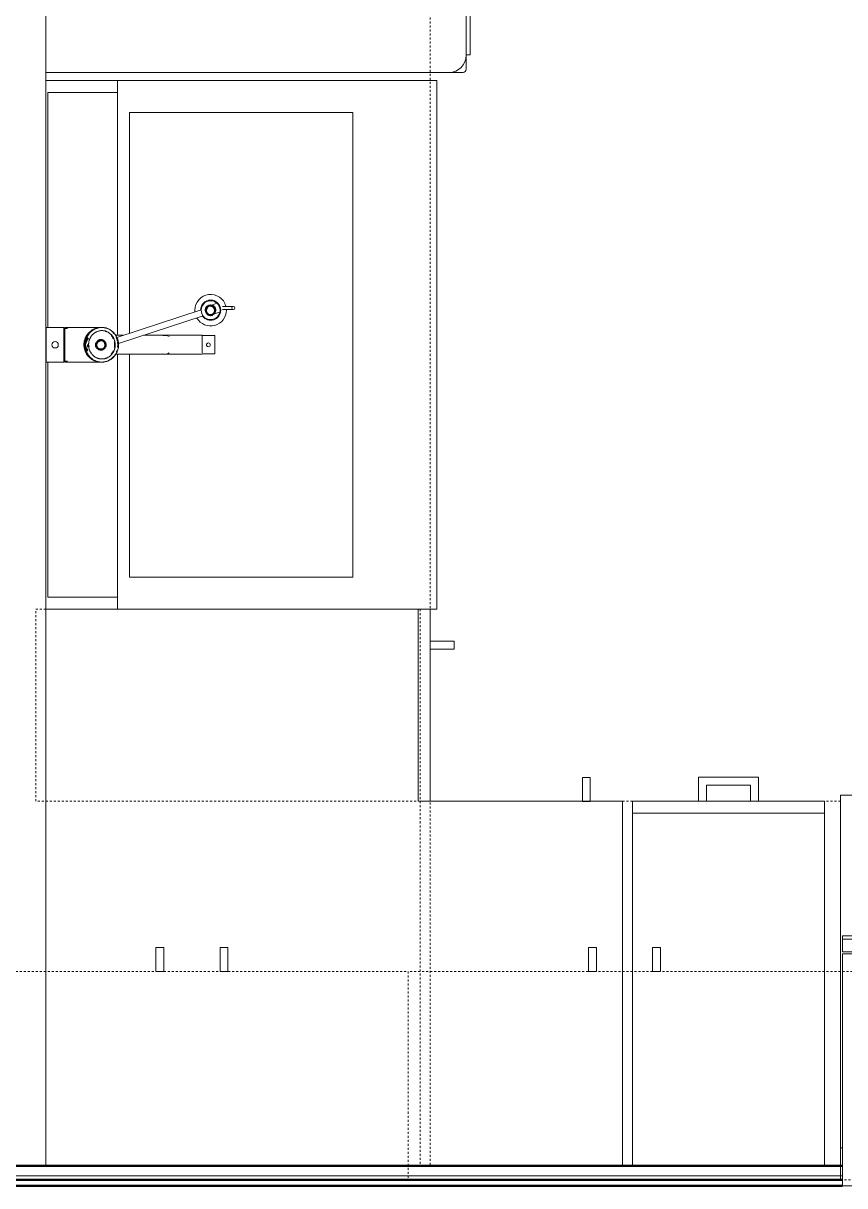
# Model space of a CAD drawing. Header units: inches. Extents: x -4217 to -1814, y 9706 to 12425.
# Drawn here: x -3606.3 to -3555, y 10553.2 to 10625.8 of the extents above; entities that cross this region are included whole.
import ezdxf

# ---------------------------------------------------------------- set-up
doc = ezdxf.new("R2010")
doc.units = ezdxf.units.IN
doc.header["$MEASUREMENT"] = 0
doc.linetypes.add('Dash', pattern=[0.25, 0.125, -0.125])
for name, color, linetype, lineweight in [('A-GENM-2', 7, 'Continuous', 9), ('A-GENM-3', 250, 'Continuous', 50), ('A-WALL', 113, 'Continuous', 13), ('A-WALL-3', 250, 'Continuous', 50), ('A-WALL-4', 10, 'Continuous', 13), ('I-WALL-3', 2, 'Continuous', 50), ('P-SANR-FIXT-2', 7, 'Continuous', 9), ('Q-CASE-3', 7, 'Continuous', 9), ('Q-CASE-4', 7, 'Dash', 9), ('Q-CASE-HDLN-1', 7, 'Dash', 9), ('Q-SPCQ-1', 7, 'Continuous', 9)]:
    doc.layers.add(name, color=color, linetype=linetype, lineweight=lineweight)

msp = doc.modelspace()

# ---------------------------------------------------------------- linework, layer by layer
at = {"layer": 'A-GENM-2'}
for p, q in [((-3594.65127, 10608.1493), (-3594.23212, 10608.28159)), ((-3594.63488, 10608.09739), (-3594.65127, 10608.1493)), ((-3593.2219, 10608.08735), (-3593.88703, 10608.08735)), ((-3595.2225, 10607.86463), (-3600.49515, 10606.15144)), ((-3600.39362, 10605.77047), (-3595.09876, 10607.49087)), ((-3594.05501, 10607.73254), (-3594.47764, 10607.59916)), ((-3593.88703, 10607.8905), (-3593.2219, 10607.8905)), ((-3603.80756, 10606.77207), (-3604.9105, 10606.77207)), ((-3604.9105, 10604.60672), (-3604.9105, 10606.77207)), ((-3603.80756, 10606.77207), (-3603.80756, 10604.60672)), ((-3603.56706, 10606.71302), (-3603.80756, 10606.71302)), ((-3601.46562, 10606.77207), (-3603.7294, 10606.77207)), ((-3603.7294, 10604.60672), (-3603.7294, 10606.77207)), ((-3600.09965, 10606.27995), (-3600.56576, 10606.27995)), ((-3595.16641, 10606.27995), (-3598.83385, 10606.27995)), ((-3596.57369, 10606.27995), (-3597.49082, 10606.27995)), ((-3595.16641, 10606.27995), (-3595.16641, 10606.20083)), ((-3594.37901, 10606.26026), (-3595.16641, 10606.26026)), ((-3595.16641, 10606.18621), (-3595.16641, 10605.98467)), ((-3595.16641, 10605.97537), (-3595.16641, 10605.84224)), ((-3595.16641, 10605.84248), (-3595.16641, 10605.97483)), ((-3595.16641, 10605.83726), (-3595.16641, 10605.54153)), ((-3595.16641, 10605.54165), (-3595.16641, 10605.83715)), ((-3594.37901, 10606.26026), (-3594.37901, 10605.11853)), ((-3602.29782, 10605.6894), (-3602.29715, 10605.72503)), ((-3595.16641, 10605.53655), (-3595.16641, 10605.40342)), ((-3595.16641, 10605.40396), (-3595.16641, 10605.53631)), ((-3595.16641, 10605.39412), (-3595.16641, 10605.28444)), ((-3595.16641, 10605.27181), (-3595.16641, 10605.19258)), ((-3595.16641, 10605.11897), (-3595.16641, 10605.09884)), ((-3595.16641, 10605.11853), (-3594.37901, 10605.11853)), ((-3604.9105, 10604.60672), (-3603.80756, 10604.60672)), ((-3603.80756, 10604.66577), (-3603.56706, 10604.66577)), ((-3603.7294, 10604.60672), (-3601.46562, 10604.60672)), ((-3600.62119, 10605.07058), (-3600.59839, 10605.10652)), ((-3600.56576, 10605.09884), (-3595.16641, 10605.09884)), ((-3597.49082, 10605.09884), (-3596.57369, 10605.09884))]:
    msp.add_line(p, q, dxfattribs=at)
at = {"layer": 'A-GENM-2', "flags": 128}
for points in [[(-3601.79508, 10606.72073), (-3601.83606, 10606.70673), (-3601.87644, 10606.6911), (-3601.91617, 10606.67387), (-3601.95518, 10606.65507), (-3601.99341, 10606.63472), (-3602.03079, 10606.61286), (-3602.06726, 10606.58952), (-3602.10278, 10606.56474), (-3602.13727, 10606.53856), (-3602.17069, 10606.51102), (-3602.20298, 10606.48217), (-3602.2341, 10606.45205), (-3602.26398, 10606.4207), (-3602.29259, 10606.38819), (-3602.31987, 10606.35457), (-3602.34579, 10606.31987), (-3602.37029, 10606.28417), (-3602.39335, 10606.24752), (-3602.41493, 10606.20997), (-3602.43499, 10606.17159), (-3602.4535, 10606.13244), (-3602.47042, 10606.09258), (-3602.48574, 10606.05208), (-3602.49943, 10606.011), (-3602.51146, 10605.9694), (-3602.52182, 10605.92735), (-3602.5305, 10605.88492), (-3602.53746, 10605.84218), (-3602.54272, 10605.7992), (-3602.54624, 10605.75604), (-3602.54805, 10605.71277), (-3602.5483, 10605.6894)], [(-3601.46562, 10606.77207), (-3601.507, 10606.7712), (-3601.54831, 10606.76857), (-3601.58948, 10606.7642), (-3601.63045, 10606.7581), (-3601.67114, 10606.75027), (-3601.71149, 10606.74072), (-3601.75144, 10606.72948), (-3601.79092, 10606.71657), (-3601.82986, 10606.702), (-3601.8682, 10606.6858), (-3601.90588, 10606.66801), (-3601.94284, 10606.64864), (-3601.97901, 10606.62774), (-3602.01435, 10606.60534), (-3602.04879, 10606.58148), (-3602.08228, 10606.55619), (-3602.11477, 10606.52952), (-3602.1462, 10606.50152), (-3602.17653, 10606.47223), (-3602.20571, 10606.4417), (-3602.23369, 10606.40998), (-3602.26044, 10606.37713), (-3602.28591, 10606.34318), (-3602.31006, 10606.30821), (-3602.33285, 10606.27227), (-3602.35426, 10606.23541), (-3602.37424, 10606.19769), (-3602.39278, 10606.15918), (-3602.40983, 10606.11993), (-3602.42538, 10606.08001), (-3602.43941, 10606.03947), (-3602.45188, 10605.9984), (-3602.46279, 10605.95683), (-3602.47212, 10605.91486), (-3602.47985, 10605.87253), (-3602.48597, 10605.82991), (-3602.49048, 10605.78708), (-3602.49336, 10605.7441), (-3602.49461, 10605.70103), (-3602.49467, 10605.6894)], [(-3601.42424, 10606.77207), (-3601.46562, 10606.7712), (-3601.50692, 10606.76857), (-3601.5481, 10606.7642), (-3601.58906, 10606.7581), (-3601.62976, 10606.75027), (-3601.67011, 10606.74072), (-3601.71006, 10606.72948), (-3601.74954, 10606.71657), (-3601.78848, 10606.702), (-3601.82682, 10606.6858), (-3601.8645, 10606.66801), (-3601.90146, 10606.64864), (-3601.93763, 10606.62774), (-3601.97297, 10606.60534), (-3602.00741, 10606.58148), (-3602.0409, 10606.55619), (-3602.07338, 10606.52952), (-3602.10482, 10606.50152), (-3602.13515, 10606.47223), (-3602.16433, 10606.4417), (-3602.19231, 10606.40998), (-3602.21906, 10606.37713), (-3602.24452, 10606.34318), (-3602.26867, 10606.30821), (-3602.29147, 10606.27227), (-3602.31288, 10606.23541), (-3602.33286, 10606.19769), (-3602.35139, 10606.15918), (-3602.36845, 10606.11993), (-3602.384, 10606.08001), (-3602.39803, 10606.03947), (-3602.4105, 10605.9984), (-3602.42141, 10605.95683), (-3602.43074, 10605.91486), (-3602.43847, 10605.87253), (-3602.44459, 10605.82991), (-3602.4491, 10605.78708), (-3602.45198, 10605.7441), (-3602.45323, 10605.70103), (-3602.45329, 10605.6894)], [(-3601.87644, 10606.6911), (-3601.91617, 10606.67387), (-3601.95518, 10606.65507), (-3601.99341, 10606.63472), (-3602.03079, 10606.61286), (-3602.06726, 10606.58952), (-3602.10278, 10606.56474), (-3602.13727, 10606.53856), (-3602.17069, 10606.51102), (-3602.20298, 10606.48217), (-3602.2341, 10606.45205), (-3602.26398, 10606.4207), (-3602.29259, 10606.38819), (-3602.31987, 10606.35457)], [(-3601.87644, 10606.6911), (-3601.91617, 10606.67387), (-3601.95518, 10606.65507), (-3601.99341, 10606.63472), (-3602.03079, 10606.61286), (-3602.06726, 10606.58952), (-3602.10278, 10606.56474), (-3602.13727, 10606.53856), (-3602.17069, 10606.51102), (-3602.20298, 10606.48217), (-3602.2341, 10606.45205), (-3602.26398, 10606.4207), (-3602.29259, 10606.38819), (-3602.31987, 10606.35457)], [(-3601.87644, 10606.6911), (-3601.91617, 10606.67387), (-3601.95518, 10606.65507), (-3601.99341, 10606.63472), (-3602.03079, 10606.61286), (-3602.06726, 10606.58952), (-3602.10278, 10606.56474), (-3602.13727, 10606.53856), (-3602.17069, 10606.51102), (-3602.20298, 10606.48217), (-3602.2341, 10606.45205), (-3602.26398, 10606.4207), (-3602.29259, 10606.38819), (-3602.31987, 10606.35457)], [(-3601.87644, 10606.6911), (-3601.91617, 10606.67387), (-3601.95518, 10606.65507), (-3601.99341, 10606.63472), (-3602.03079, 10606.61286), (-3602.06726, 10606.58952), (-3602.10278, 10606.56474), (-3602.13727, 10606.53856), (-3602.17069, 10606.51102), (-3602.20298, 10606.48217), (-3602.2341, 10606.45205), (-3602.26398, 10606.4207), (-3602.29259, 10606.38819), (-3602.31987, 10606.35457)], [(-3601.87644, 10606.6911), (-3601.91617, 10606.67387), (-3601.95518, 10606.65507), (-3601.99341, 10606.63472), (-3602.03079, 10606.61286), (-3602.06726, 10606.58952), (-3602.10278, 10606.56474), (-3602.13727, 10606.53856), (-3602.17069, 10606.51102), (-3602.20298, 10606.48217), (-3602.2341, 10606.45205), (-3602.26398, 10606.4207), (-3602.29259, 10606.38819), (-3602.31987, 10606.35457)], [(-3602.25644, 10605.6894), (-3602.25577, 10605.72503), (-3602.25375, 10605.76061), (-3602.25038, 10605.79607), (-3602.24568, 10605.83136), (-3602.23965, 10605.86641), (-3602.2323, 10605.90117), (-3602.22365, 10605.93558), (-3602.2137, 10605.96958), (-3602.20248, 10606.00312), (-3602.19001, 10606.03615), (-3602.17631, 10606.0686), (-3602.16139, 10606.10043), (-3602.1453, 10606.13159), (-3602.12805, 10606.16203), (-3602.10968, 10606.19169), (-3602.09021, 10606.22053), (-3602.06968, 10606.2485), (-3602.04813, 10606.27557), (-3602.02558, 10606.30168), (-3602.00209, 10606.3268), (-3601.97768, 10606.35088), (-3601.9524, 10606.3739), (-3601.9263, 10606.39581), (-3601.8994, 10606.41659), (-3601.87176, 10606.43619), (-3601.84343, 10606.4546), (-3601.81444, 10606.47178), (-3601.78485, 10606.48771), (-3601.75469, 10606.50237), (-3601.72403, 10606.51573), (-3601.6929, 10606.52777), (-3601.66136, 10606.53849), (-3601.62946, 10606.54786), (-3601.59724, 10606.55586), (-3601.56475, 10606.5625), (-3601.53205, 10606.56775), (-3601.49919, 10606.57162), (-3601.46621, 10606.5741), (-3601.43316, 10606.57517), (-3601.42424, 10606.57522)], [(-3601.1552, 10606.72662), (-3601.19693, 10606.7382), (-3601.23908, 10606.74811), (-3601.2816, 10606.75632), (-3601.32441, 10606.76283), (-3601.36745, 10606.76761), (-3601.41065, 10606.77068), (-3601.45393, 10606.77201), (-3601.49723, 10606.77161), (-3601.54049, 10606.76948), (-3601.58362, 10606.76562), (-3601.62656, 10606.76004), (-3601.66925, 10606.75275), (-3601.71161, 10606.74376), (-3601.75357, 10606.73308)], [(-3601.1552, 10606.72662), (-3601.19693, 10606.7382), (-3601.23908, 10606.74811), (-3601.2816, 10606.75632), (-3601.32441, 10606.76283), (-3601.36745, 10606.76761), (-3601.41065, 10606.77068), (-3601.45393, 10606.77201), (-3601.49723, 10606.77161), (-3601.54049, 10606.76948), (-3601.58362, 10606.76562), (-3601.62656, 10606.76004), (-3601.66925, 10606.75275), (-3601.71161, 10606.74376), (-3601.75357, 10606.73308)], [(-3601.1552, 10606.72662), (-3601.19693, 10606.7382), (-3601.23908, 10606.74811), (-3601.2816, 10606.75632), (-3601.32441, 10606.76283), (-3601.36745, 10606.76761), (-3601.41065, 10606.77068), (-3601.45393, 10606.77201), (-3601.49723, 10606.77161), (-3601.54049, 10606.76948), (-3601.58362, 10606.76562), (-3601.62656, 10606.76004), (-3601.66925, 10606.75275), (-3601.71161, 10606.74376), (-3601.75357, 10606.73308)], [(-3601.1552, 10606.72662), (-3601.19693, 10606.7382), (-3601.23908, 10606.74811), (-3601.2816, 10606.75632), (-3601.32441, 10606.76283), (-3601.36745, 10606.76761), (-3601.41065, 10606.77068), (-3601.45393, 10606.77201), (-3601.49723, 10606.77161), (-3601.54049, 10606.76948), (-3601.58362, 10606.76562), (-3601.62656, 10606.76004), (-3601.66925, 10606.75275), (-3601.71161, 10606.74376), (-3601.75357, 10606.73308)], [(-3601.1552, 10606.72662), (-3601.19693, 10606.7382), (-3601.23908, 10606.74811), (-3601.2816, 10606.75632), (-3601.32441, 10606.76283), (-3601.36745, 10606.76761), (-3601.41065, 10606.77068), (-3601.45393, 10606.77201), (-3601.49723, 10606.77161), (-3601.54049, 10606.76948), (-3601.58362, 10606.76562), (-3601.62656, 10606.76004), (-3601.66925, 10606.75275), (-3601.71161, 10606.74376), (-3601.75357, 10606.73308)], [(-3601.1552, 10606.72662), (-3601.19693, 10606.7382), (-3601.23908, 10606.74811), (-3601.2816, 10606.75632), (-3601.32441, 10606.76283), (-3601.36745, 10606.76761), (-3601.41065, 10606.77068), (-3601.45393, 10606.77201), (-3601.49723, 10606.77161), (-3601.54049, 10606.76948), (-3601.58362, 10606.76562), (-3601.62656, 10606.76004), (-3601.66925, 10606.75275), (-3601.71161, 10606.74376), (-3601.75357, 10606.73308)], [(-3601.16909, 10606.72616), (-3601.20892, 10606.73786), (-3601.24917, 10606.74786), (-3601.28978, 10606.75615), (-3601.33068, 10606.76273), (-3601.3718, 10606.76757), (-3601.41308, 10606.77066), (-3601.45445, 10606.77201), (-3601.46562, 10606.77207)], [(-3600.39518, 10605.6894), (-3600.396, 10605.73248), (-3600.39844, 10605.77549), (-3600.40251, 10605.81837), (-3600.4082, 10605.86105), (-3600.41549, 10605.90346), (-3600.42439, 10605.94554), (-3600.43488, 10605.98722), (-3600.44693, 10606.02844), (-3600.46054, 10606.06912), (-3600.47568, 10606.10922), (-3600.49233, 10606.14865), (-3600.51047, 10606.18737), (-3600.53007, 10606.22531), (-3600.55109, 10606.26241), (-3600.57352, 10606.2986), (-3600.5973, 10606.33384), (-3600.62242, 10606.36807), (-3600.64882, 10606.40123), (-3600.67648, 10606.43326), (-3600.70534, 10606.46411), (-3600.73536, 10606.49374), (-3600.7665, 10606.5221), (-3600.79871, 10606.54913), (-3600.83193, 10606.57479), (-3600.86612, 10606.59904), (-3600.90122, 10606.62184), (-3600.93718, 10606.64315), (-3600.97393, 10606.66293), (-3601.01142, 10606.68116), (-3601.04959, 10606.69779), (-3601.08837, 10606.7128), (-3601.12771, 10606.72616), (-3601.16754, 10606.73786), (-3601.20779, 10606.74786), (-3601.2484, 10606.75615), (-3601.2893, 10606.76273), (-3601.33042, 10606.76757), (-3601.3717, 10606.77066), (-3601.41307, 10606.77201), (-3601.42424, 10606.77207)], [(-3601.42424, 10606.57522), (-3601.39119, 10606.57452), (-3601.35818, 10606.57243), (-3601.32528, 10606.56894), (-3601.29253, 10606.56405), (-3601.25998, 10606.55779), (-3601.22769, 10606.55015), (-3601.19569, 10606.54115), (-3601.16405, 10606.5308), (-3601.13281, 10606.51911), (-3601.10201, 10606.5061), (-3601.07172, 10606.49179), (-3601.04197, 10606.4762), (-3601.01281, 10606.45936), (-3600.98429, 10606.44128), (-3600.95646, 10606.42199), (-3600.92936, 10606.40153), (-3600.90304, 10606.37992), (-3600.87753, 10606.3572), (-3600.85289, 10606.3334), (-3600.82914, 10606.30856), (-3600.80634, 10606.28271), (-3600.78451, 10606.2559), (-3600.76371, 10606.22817), (-3600.74395, 10606.19956), (-3600.72528, 10606.17011), (-3600.70772, 10606.13988), (-3600.69131, 10606.10891), (-3600.67608, 10606.07726), (-3600.66204, 10606.04497), (-3600.64924, 10606.01209), (-3600.63768, 10605.97868), (-3600.62739, 10605.9448), (-3600.61838, 10605.91049), (-3600.61068, 10605.87582), (-3600.60429, 10605.84084), (-3600.59923, 10605.80562), (-3600.59551, 10605.7702), (-3600.59312, 10605.73465), (-3600.59208, 10605.69902), (-3600.59203, 10605.6894)], [(-3600.62376, 10606.37018), (-3600.65166, 10606.4033), (-3600.68086, 10606.43528), (-3600.71131, 10606.46606), (-3600.74297, 10606.4956), (-3600.77579, 10606.52386), (-3600.80971, 10606.55078), (-3600.84468, 10606.57632), (-3600.88065, 10606.60044), (-3600.91755, 10606.6231), (-3600.95532, 10606.64427), (-3600.99392, 10606.66391)], [(-3600.62376, 10606.37018), (-3600.65166, 10606.4033), (-3600.68086, 10606.43528), (-3600.71131, 10606.46606), (-3600.74297, 10606.4956), (-3600.77579, 10606.52386), (-3600.80971, 10606.55078), (-3600.84468, 10606.57632), (-3600.88065, 10606.60044), (-3600.91755, 10606.6231), (-3600.95532, 10606.64427), (-3600.99392, 10606.66391)], [(-3600.62376, 10606.37018), (-3600.65166, 10606.4033), (-3600.68086, 10606.43528), (-3600.71131, 10606.46606), (-3600.74297, 10606.4956), (-3600.77579, 10606.52386), (-3600.80971, 10606.55078), (-3600.84468, 10606.57632), (-3600.88065, 10606.60044), (-3600.91755, 10606.6231), (-3600.95532, 10606.64427), (-3600.99392, 10606.66391)], [(-3600.62376, 10606.37018), (-3600.65166, 10606.4033), (-3600.68086, 10606.43528), (-3600.71131, 10606.46606), (-3600.74297, 10606.4956), (-3600.77579, 10606.52386), (-3600.80971, 10606.55078), (-3600.84468, 10606.57632), (-3600.88065, 10606.60044), (-3600.91755, 10606.6231), (-3600.95532, 10606.64427), (-3600.99392, 10606.66391)], [(-3600.62376, 10606.37018), (-3600.65166, 10606.4033), (-3600.68086, 10606.43528), (-3600.71131, 10606.46606), (-3600.74297, 10606.4956), (-3600.77579, 10606.52386), (-3600.80971, 10606.55078), (-3600.84468, 10606.57632), (-3600.88065, 10606.60044), (-3600.91755, 10606.6231), (-3600.95532, 10606.64427), (-3600.99392, 10606.66391)], [(-3600.62376, 10606.37018), (-3600.65166, 10606.4033), (-3600.68086, 10606.43528), (-3600.71131, 10606.46606), (-3600.74297, 10606.4956), (-3600.77579, 10606.52386), (-3600.80971, 10606.55078), (-3600.84468, 10606.57632), (-3600.88065, 10606.60044), (-3600.91755, 10606.6231), (-3600.95532, 10606.64427), (-3600.99392, 10606.66391)], [(-3602.34579, 10606.31987), (-3602.37029, 10606.28417), (-3602.39335, 10606.24752), (-3602.41493, 10606.20997), (-3602.43499, 10606.17159), (-3602.4535, 10606.13244), (-3602.47042, 10606.09258), (-3602.48574, 10606.05208), (-3602.49943, 10606.011), (-3602.51146, 10605.9694), (-3602.52182, 10605.92735), (-3602.5305, 10605.88492), (-3602.53746, 10605.84218), (-3602.54272, 10605.7992), (-3602.54624, 10605.75604), (-3602.54805, 10605.71277), (-3602.5483, 10605.6894)], [(-3602.34579, 10606.31987), (-3602.37029, 10606.28417), (-3602.39335, 10606.24752), (-3602.41493, 10606.20997), (-3602.43499, 10606.17159), (-3602.4535, 10606.13244), (-3602.47042, 10606.09258), (-3602.48574, 10606.05208), (-3602.49943, 10606.011), (-3602.51146, 10605.9694), (-3602.52182, 10605.92735), (-3602.5305, 10605.88492), (-3602.53746, 10605.84218), (-3602.54272, 10605.7992), (-3602.54624, 10605.75604), (-3602.54805, 10605.71277), (-3602.5483, 10605.6894)], [(-3602.34579, 10606.31987), (-3602.37029, 10606.28417), (-3602.39335, 10606.24752), (-3602.41493, 10606.20997), (-3602.43499, 10606.17159), (-3602.4535, 10606.13244), (-3602.47042, 10606.09258), (-3602.48574, 10606.05208), (-3602.49943, 10606.011), (-3602.51146, 10605.9694), (-3602.52182, 10605.92735), (-3602.5305, 10605.88492), (-3602.53746, 10605.84218), (-3602.54272, 10605.7992), (-3602.54624, 10605.75604), (-3602.54805, 10605.71277), (-3602.5483, 10605.6894)], [(-3602.34579, 10606.31987), (-3602.37029, 10606.28417), (-3602.39335, 10606.24752), (-3602.41493, 10606.20997), (-3602.43499, 10606.17159), (-3602.4535, 10606.13244), (-3602.47042, 10606.09258), (-3602.48574, 10606.05208), (-3602.49943, 10606.011), (-3602.51146, 10605.9694), (-3602.52182, 10605.92735), (-3602.5305, 10605.88492), (-3602.53746, 10605.84218), (-3602.54272, 10605.7992), (-3602.54624, 10605.75604), (-3602.54805, 10605.71277), (-3602.5483, 10605.6894)], [(-3602.34579, 10606.31987), (-3602.37029, 10606.28417), (-3602.39335, 10606.24752), (-3602.41493, 10606.20997), (-3602.43499, 10606.17159), (-3602.4535, 10606.13244), (-3602.47042, 10606.09258), (-3602.48574, 10606.05208), (-3602.49943, 10606.011), (-3602.51146, 10605.9694), (-3602.52182, 10605.92735), (-3602.5305, 10605.88492), (-3602.53746, 10605.84218), (-3602.54272, 10605.7992), (-3602.54624, 10605.75604), (-3602.54805, 10605.71277), (-3602.5483, 10605.6894)], [(-3601.20543, 10606.5308), (-3601.17419, 10606.51911), (-3601.14339, 10606.5061)], [(-3600.84772, 10606.28271), (-3600.8259, 10606.2559), (-3600.80509, 10606.22817), (-3600.78533, 10606.19956), (-3600.76666, 10606.17011), (-3600.7491, 10606.13988), (-3600.73269, 10606.10891), (-3600.71746, 10606.07726), (-3600.70343, 10606.04497)], [(-3600.6638, 10606.36807), (-3600.69021, 10606.40123), (-3600.71786, 10606.43326), (-3600.74672, 10606.46411)], [(-3600.65206, 10605.87582), (-3600.64567, 10605.84084), (-3600.64061, 10605.80562), (-3600.63689, 10605.7702), (-3600.6345, 10605.73465), (-3600.63347, 10605.69902), (-3600.63342, 10605.6894)], [(-3600.38294, 10605.6894), (-3600.38381, 10605.73269), (-3600.38641, 10605.77592), (-3600.39073, 10605.81901), (-3600.39677, 10605.86189), (-3600.40452, 10605.90449), (-3600.41398, 10605.94675), (-3600.42511, 10605.9886), (-3600.43791, 10606.02997), (-3600.45235, 10606.0708), (-3600.46841, 10606.11101), (-3600.48607, 10606.15055), (-3600.50529, 10606.18935), (-3600.52605, 10606.22736), (-3600.54832, 10606.2645), (-3600.57205, 10606.30072), (-3600.59721, 10606.33597)], [(-3600.38294, 10605.6894), (-3600.38381, 10605.73269), (-3600.38641, 10605.77592), (-3600.39073, 10605.81901), (-3600.39677, 10605.86189), (-3600.40452, 10605.90449), (-3600.41398, 10605.94675), (-3600.42511, 10605.9886), (-3600.43791, 10606.02997), (-3600.45235, 10606.0708), (-3600.46841, 10606.11101), (-3600.48607, 10606.15055), (-3600.50529, 10606.18935), (-3600.52605, 10606.22736), (-3600.54832, 10606.2645), (-3600.57205, 10606.30072)], [(-3600.38294, 10605.6894), (-3600.38381, 10605.73269), (-3600.38641, 10605.77592), (-3600.39073, 10605.81901), (-3600.39677, 10605.86189), (-3600.40452, 10605.90449), (-3600.41398, 10605.94675), (-3600.42511, 10605.9886), (-3600.43791, 10606.02997), (-3600.45235, 10606.0708), (-3600.46841, 10606.11101), (-3600.48607, 10606.15055), (-3600.50529, 10606.18935), (-3600.52605, 10606.22736), (-3600.54832, 10606.2645), (-3600.57205, 10606.30072)], [(-3600.38294, 10605.6894), (-3600.38381, 10605.73269), (-3600.38641, 10605.77592), (-3600.39073, 10605.81901), (-3600.39677, 10605.86189), (-3600.40452, 10605.90449), (-3600.41398, 10605.94675), (-3600.42511, 10605.9886), (-3600.43791, 10606.02997), (-3600.45235, 10606.0708), (-3600.46841, 10606.11101), (-3600.48607, 10606.15055), (-3600.50529, 10606.18935), (-3600.52605, 10606.22736), (-3600.54832, 10606.2645), (-3600.57205, 10606.30072)], [(-3600.38294, 10605.6894), (-3600.38381, 10605.73269), (-3600.38641, 10605.77592), (-3600.39073, 10605.81901), (-3600.39677, 10605.86189), (-3600.40452, 10605.90449), (-3600.41398, 10605.94675), (-3600.42511, 10605.9886), (-3600.43791, 10606.02997), (-3600.45235, 10606.0708), (-3600.46841, 10606.11101), (-3600.48607, 10606.15055), (-3600.50529, 10606.18935), (-3600.52605, 10606.22736), (-3600.54832, 10606.2645), (-3600.57205, 10606.30072)], [(-3600.38294, 10605.6894), (-3600.38381, 10605.73269), (-3600.38641, 10605.77592), (-3600.39073, 10605.81901), (-3600.39677, 10605.86189), (-3600.40452, 10605.90449), (-3600.41398, 10605.94675), (-3600.42511, 10605.9886), (-3600.43791, 10606.02997), (-3600.45235, 10606.0708), (-3600.46841, 10606.11101), (-3600.48607, 10606.15055), (-3600.50529, 10606.18935), (-3600.52605, 10606.22736), (-3600.54832, 10606.2645), (-3600.57205, 10606.30072)], [(-3600.46577, 10605.94554), (-3600.47626, 10605.98722), (-3600.48831, 10606.02844), (-3600.50192, 10606.06912), (-3600.51706, 10606.10922), (-3600.53371, 10606.14865), (-3600.55185, 10606.18737)], [(-3600.43657, 10605.6894), (-3600.43738, 10605.73248), (-3600.43982, 10605.77549), (-3600.44389, 10605.81837), (-3600.44958, 10605.86105), (-3600.45688, 10605.90346)], [(-3602.5483, 10605.6894), (-3602.54743, 10605.6461), (-3602.54483, 10605.60287), (-3602.54051, 10605.55979), (-3602.53447, 10605.51691), (-3602.52672, 10605.4743), (-3602.51727, 10605.43204), (-3602.50613, 10605.39019), (-3602.49334, 10605.34882), (-3602.47889, 10605.308), (-3602.46283, 10605.26778), (-3602.44517, 10605.22824), (-3602.42595, 10605.18944), (-3602.40519, 10605.15144), (-3602.38292, 10605.11429), (-3602.35919, 10605.07807), (-3602.33403, 10605.04283), (-3602.30748, 10605.00862), (-3602.27958, 10604.9755), (-3602.25038, 10604.94352), (-3602.21993, 10604.91273), (-3602.18827, 10604.88319), (-3602.15545, 10604.85493), (-3602.12153, 10604.82802), (-3602.08656, 10604.80248), (-3602.05059, 10604.77835), (-3602.01369, 10604.75569), (-3601.97592, 10604.73452), (-3601.93732, 10604.71488), (-3601.89798, 10604.69679), (-3601.85794, 10604.6803), (-3601.81727, 10604.66542), (-3601.77604, 10604.65217)], [(-3602.5483, 10605.6894), (-3602.54743, 10605.6461), (-3602.54483, 10605.60287), (-3602.54051, 10605.55979), (-3602.53447, 10605.51691), (-3602.52672, 10605.4743), (-3602.51727, 10605.43204), (-3602.50613, 10605.39019), (-3602.49334, 10605.34882), (-3602.47889, 10605.308), (-3602.46283, 10605.26778), (-3602.44517, 10605.22824), (-3602.42595, 10605.18944), (-3602.40519, 10605.15144), (-3602.38292, 10605.11429), (-3602.35919, 10605.07807)], [(-3602.5483, 10605.6894), (-3602.54743, 10605.6461), (-3602.54483, 10605.60287), (-3602.54051, 10605.55979), (-3602.53447, 10605.51691), (-3602.52672, 10605.4743), (-3602.51727, 10605.43204), (-3602.50613, 10605.39019), (-3602.49334, 10605.34882), (-3602.47889, 10605.308), (-3602.46283, 10605.26778), (-3602.44517, 10605.22824), (-3602.42595, 10605.18944), (-3602.40519, 10605.15144), (-3602.38292, 10605.11429), (-3602.35919, 10605.07807)], [(-3602.5483, 10605.6894), (-3602.54743, 10605.6461), (-3602.54483, 10605.60287), (-3602.54051, 10605.55979), (-3602.53447, 10605.51691), (-3602.52672, 10605.4743), (-3602.51727, 10605.43204), (-3602.50613, 10605.39019), (-3602.49334, 10605.34882), (-3602.47889, 10605.308), (-3602.46283, 10605.26778), (-3602.44517, 10605.22824), (-3602.42595, 10605.18944), (-3602.40519, 10605.15144), (-3602.38292, 10605.11429), (-3602.35919, 10605.07807)], [(-3602.5483, 10605.6894), (-3602.54743, 10605.6461), (-3602.54483, 10605.60287), (-3602.54051, 10605.55979), (-3602.53447, 10605.51691), (-3602.52672, 10605.4743), (-3602.51727, 10605.43204), (-3602.50613, 10605.39019), (-3602.49334, 10605.34882), (-3602.47889, 10605.308), (-3602.46283, 10605.26778), (-3602.44517, 10605.22824), (-3602.42595, 10605.18944), (-3602.40519, 10605.15144), (-3602.38292, 10605.11429), (-3602.35919, 10605.07807)], [(-3602.5483, 10605.6894), (-3602.54743, 10605.6461), (-3602.54483, 10605.60287), (-3602.54051, 10605.55979), (-3602.53447, 10605.51691), (-3602.52672, 10605.4743), (-3602.51727, 10605.43204), (-3602.50613, 10605.39019), (-3602.49334, 10605.34882), (-3602.47889, 10605.308), (-3602.46283, 10605.26778), (-3602.44517, 10605.22824), (-3602.42595, 10605.18944), (-3602.40519, 10605.15144), (-3602.38292, 10605.11429), (-3602.35919, 10605.07807)], [(-3602.49467, 10605.6894), (-3602.49386, 10605.64631), (-3602.49142, 10605.6033), (-3602.48735, 10605.56042), (-3602.48166, 10605.51774), (-3602.47436, 10605.47533), (-3602.46547, 10605.43325), (-3602.45498, 10605.39157), (-3602.44293, 10605.35035), (-3602.42932, 10605.30967), (-3602.41418, 10605.26958), (-3602.39753, 10605.23014), (-3602.37939, 10605.19142), (-3602.35979, 10605.15348), (-3602.33877, 10605.11639), (-3602.31634, 10605.08019), (-3602.29256, 10605.04495), (-3602.26744, 10605.01072), (-3602.24104, 10604.97757), (-3602.21338, 10604.94553), (-3602.18452, 10604.91468), (-3602.1545, 10604.88505), (-3602.12336, 10604.8567), (-3602.09115, 10604.82967), (-3602.05792, 10604.804), (-3602.02374, 10604.77975), (-3601.98864, 10604.75695), (-3601.95268, 10604.73564), (-3601.91593, 10604.71586), (-3601.87844, 10604.69764), (-3601.84027, 10604.681), (-3601.80149, 10604.66599), (-3601.76215, 10604.65263), (-3601.72232, 10604.64094), (-3601.68207, 10604.63093), (-3601.64146, 10604.62264), (-3601.60056, 10604.61607), (-3601.55944, 10604.61123), (-3601.51816, 10604.60813), (-3601.47679, 10604.60678), (-3601.46562, 10604.60672)], [(-3602.45329, 10605.6894), (-3602.45248, 10605.64631), (-3602.45003, 10605.6033), (-3602.44597, 10605.56042), (-3602.44028, 10605.51774), (-3602.43298, 10605.47533), (-3602.42408, 10605.43325), (-3602.4136, 10605.39157), (-3602.40155, 10605.35035), (-3602.38794, 10605.30967), (-3602.3728, 10605.26958), (-3602.35615, 10605.23014), (-3602.33801, 10605.19142), (-3602.31841, 10605.15348), (-3602.29738, 10605.11639), (-3602.27496, 10605.08019), (-3602.25117, 10605.04495), (-3602.22606, 10605.01072), (-3602.19965, 10604.97757), (-3602.172, 10604.94553), (-3602.14314, 10604.91468), (-3602.11311, 10604.88505), (-3602.08197, 10604.8567), (-3602.04977, 10604.82967), (-3602.01654, 10604.804), (-3601.98235, 10604.77975), (-3601.94725, 10604.75695), (-3601.9113, 10604.73564), (-3601.87455, 10604.71586), (-3601.83706, 10604.69764), (-3601.79889, 10604.681), (-3601.7601, 10604.66599), (-3601.72077, 10604.65263), (-3601.68094, 10604.64094), (-3601.64069, 10604.63093), (-3601.60008, 10604.62264), (-3601.55918, 10604.61607), (-3601.51805, 10604.61123), (-3601.47678, 10604.60813), (-3601.43541, 10604.60678), (-3601.42424, 10604.60672)], [(-3602.29435, 10605.60859), (-3602.29674, 10605.64415), (-3602.29777, 10605.67977), (-3602.29782, 10605.6894)], [(-3601.42424, 10604.80357), (-3601.45729, 10604.80427), (-3601.49029, 10604.80637), (-3601.52319, 10604.80986), (-3601.55594, 10604.81474), (-3601.58849, 10604.821), (-3601.62079, 10604.82864), (-3601.65278, 10604.83764), (-3601.68443, 10604.84799), (-3601.71567, 10604.85968), (-3601.74646, 10604.87269), (-3601.77676, 10604.887), (-3601.80651, 10604.90259), (-3601.83567, 10604.91944), (-3601.86418, 10604.93751), (-3601.89201, 10604.9568), (-3601.91911, 10604.97726), (-3601.94544, 10604.99887), (-3601.97094, 10605.02159), (-3601.99559, 10605.04539), (-3602.01933, 10605.07023), (-3602.04214, 10605.09608), (-3602.06396, 10605.12289), (-3602.08477, 10605.15063), (-3602.10453, 10605.17924), (-3602.1232, 10605.20868), (-3602.14076, 10605.23891), (-3602.15717, 10605.26988), (-3602.1724, 10605.30153), (-3602.18643, 10605.33383), (-3602.19924, 10605.3667), (-3602.2108, 10605.40011), (-3602.22109, 10605.434), (-3602.23009, 10605.4683), (-3602.2378, 10605.50297), (-3602.24418, 10605.53795), (-3602.24925, 10605.57317), (-3602.25297, 10605.60859), (-3602.25535, 10605.64415), (-3602.25639, 10605.67977), (-3602.25644, 10605.6894)], [(-3600.59203, 10605.6894), (-3600.59271, 10605.65376), (-3600.59473, 10605.61818), (-3600.59809, 10605.58272), (-3600.6028, 10605.54743), (-3600.60883, 10605.51238), (-3600.61618, 10605.47762), (-3600.62483, 10605.44322), (-3600.63478, 10605.40921), (-3600.64599, 10605.37567), (-3600.65847, 10605.34265), (-3600.67217, 10605.31019), (-3600.68708, 10605.27836), (-3600.70318, 10605.2472), (-3600.72043, 10605.21676), (-3600.7388, 10605.1871), (-3600.75827, 10605.15826), (-3600.7788, 10605.13029), (-3600.80035, 10605.10322), (-3600.82289, 10605.07711), (-3600.84639, 10605.05199), (-3600.87079, 10605.02791), (-3600.89607, 10605.00489), (-3600.92218, 10604.98298), (-3600.94907, 10604.96221), (-3600.97671, 10604.9426), (-3601.00505, 10604.92419), (-3601.03404, 10604.90701), (-3601.06363, 10604.89108), (-3601.09378, 10604.87643), (-3601.12445, 10604.86307), (-3601.15557, 10604.85102), (-3601.18711, 10604.8403), (-3601.21902, 10604.83094), (-3601.25124, 10604.82293), (-3601.28372, 10604.81629), (-3601.31643, 10604.81104), (-3601.34929, 10604.80717), (-3601.38227, 10604.8047), (-3601.41531, 10604.80362), (-3601.42424, 10604.80357)], [(-3601.42424, 10604.60672), (-3601.38286, 10604.60759), (-3601.34155, 10604.61022), (-3601.30038, 10604.61459), (-3601.25941, 10604.62069), (-3601.21872, 10604.62853), (-3601.17836, 10604.63807), (-3601.13842, 10604.64931), (-3601.09894, 10604.66222), (-3601.06, 10604.67679), (-3601.02166, 10604.69299), (-3600.98398, 10604.71078), (-3600.94702, 10604.73015), (-3600.91084, 10604.75105), (-3600.87551, 10604.77345), (-3600.84107, 10604.79732), (-3600.80758, 10604.8226), (-3600.77509, 10604.84927), (-3600.74366, 10604.87727), (-3600.71333, 10604.90656), (-3600.68415, 10604.93709), (-3600.65617, 10604.96881), (-3600.62942, 10605.00167), (-3600.60395, 10605.03561), (-3600.5798, 10605.07058), (-3600.55701, 10605.10652), (-3600.5356, 10605.14338), (-3600.51562, 10605.1811), (-3600.49708, 10605.21961), (-3600.48003, 10605.25886), (-3600.46447, 10605.29879), (-3600.45045, 10605.33932), (-3600.43797, 10605.3804), (-3600.42707, 10605.42196), (-3600.41774, 10605.46393), (-3600.41001, 10605.50626), (-3600.40389, 10605.54888), (-3600.39938, 10605.59171), (-3600.3965, 10605.6347), (-3600.39524, 10605.67777), (-3600.39518, 10605.6894)], [(-3601.01507, 10604.70492), (-3600.97606, 10604.72373), (-3600.93783, 10604.74407), (-3600.90045, 10604.76594), (-3600.86398, 10604.78928), (-3600.82846, 10604.81406), (-3600.79397, 10604.84024), (-3600.76055, 10604.86777), (-3600.72826, 10604.89663), (-3600.69714, 10604.92675), (-3600.66726, 10604.95809), (-3600.63866, 10604.9906), (-3600.61137, 10605.02423), (-3600.58546, 10605.05892), (-3600.56095, 10605.09462), (-3600.53789, 10605.13127), (-3600.51631, 10605.16882), (-3600.49625, 10605.2072), (-3600.47774, 10605.24635), (-3600.46082, 10605.28621), (-3600.4455, 10605.32671), (-3600.43181, 10605.3678), (-3600.41978, 10605.40939), (-3600.40942, 10605.45144), (-3600.40075, 10605.49387), (-3600.39378, 10605.53661), (-3600.38853, 10605.57959), (-3600.385, 10605.62275), (-3600.3832, 10605.66602), (-3600.38294, 10605.6894)], [(-3600.71355, 10605.31019), (-3600.72846, 10605.27836), (-3600.74456, 10605.2472), (-3600.76181, 10605.21676), (-3600.78018, 10605.1871), (-3600.79965, 10605.15826), (-3600.82018, 10605.13029), (-3600.84173, 10605.10322)], [(-3600.63342, 10605.6894), (-3600.63409, 10605.65376), (-3600.63611, 10605.61818), (-3600.63948, 10605.58272), (-3600.64418, 10605.54743), (-3600.65021, 10605.51238)], [(-3600.58546, 10605.05892), (-3600.56095, 10605.09462), (-3600.53789, 10605.13127), (-3600.51631, 10605.16882), (-3600.49625, 10605.2072), (-3600.47774, 10605.24635), (-3600.46082, 10605.28621), (-3600.4455, 10605.32671), (-3600.43181, 10605.3678), (-3600.41978, 10605.40939), (-3600.40942, 10605.45144), (-3600.40075, 10605.49387), (-3600.39378, 10605.53661), (-3600.38853, 10605.57959), (-3600.385, 10605.62275), (-3600.3832, 10605.66602), (-3600.38294, 10605.6894)], [(-3600.58546, 10605.05892), (-3600.56095, 10605.09462), (-3600.53789, 10605.13127), (-3600.51631, 10605.16882), (-3600.49625, 10605.2072), (-3600.47774, 10605.24635), (-3600.46082, 10605.28621), (-3600.4455, 10605.32671), (-3600.43181, 10605.3678), (-3600.41978, 10605.40939), (-3600.40942, 10605.45144), (-3600.40075, 10605.49387), (-3600.39378, 10605.53661), (-3600.38853, 10605.57959), (-3600.385, 10605.62275), (-3600.3832, 10605.66602), (-3600.38294, 10605.6894)], [(-3600.58546, 10605.05892), (-3600.56095, 10605.09462), (-3600.53789, 10605.13127), (-3600.51631, 10605.16882), (-3600.49625, 10605.2072), (-3600.47774, 10605.24635), (-3600.46082, 10605.28621), (-3600.4455, 10605.32671), (-3600.43181, 10605.3678), (-3600.41978, 10605.40939), (-3600.40942, 10605.45144), (-3600.40075, 10605.49387), (-3600.39378, 10605.53661), (-3600.38853, 10605.57959), (-3600.385, 10605.62275), (-3600.3832, 10605.66602), (-3600.38294, 10605.6894)], [(-3600.58546, 10605.05892), (-3600.56095, 10605.09462), (-3600.53789, 10605.13127), (-3600.51631, 10605.16882), (-3600.49625, 10605.2072), (-3600.47774, 10605.24635), (-3600.46082, 10605.28621), (-3600.4455, 10605.32671), (-3600.43181, 10605.3678), (-3600.41978, 10605.40939), (-3600.40942, 10605.45144), (-3600.40075, 10605.49387), (-3600.39378, 10605.53661), (-3600.38853, 10605.57959), (-3600.385, 10605.62275), (-3600.3832, 10605.66602), (-3600.38294, 10605.6894)], [(-3600.58546, 10605.05892), (-3600.56095, 10605.09462), (-3600.53789, 10605.13127), (-3600.51631, 10605.16882), (-3600.49625, 10605.2072), (-3600.47774, 10605.24635), (-3600.46082, 10605.28621), (-3600.4455, 10605.32671), (-3600.43181, 10605.3678), (-3600.41978, 10605.40939), (-3600.40942, 10605.45144), (-3600.40075, 10605.49387), (-3600.39378, 10605.53661), (-3600.38853, 10605.57959), (-3600.385, 10605.62275), (-3600.3832, 10605.66602), (-3600.38294, 10605.6894)], [(-3600.52141, 10605.25886), (-3600.50586, 10605.29879), (-3600.49183, 10605.33932)], [(-3600.44527, 10605.54888), (-3600.44076, 10605.59171), (-3600.43788, 10605.6347), (-3600.43663, 10605.67777), (-3600.43657, 10605.6894)], [(-3602.33403, 10605.04283), (-3602.30748, 10605.00862), (-3602.27958, 10604.9755), (-3602.25038, 10604.94352), (-3602.21993, 10604.91273), (-3602.18827, 10604.88319), (-3602.15545, 10604.85493), (-3602.12153, 10604.82802), (-3602.08656, 10604.80248), (-3602.05059, 10604.77835), (-3602.01369, 10604.75569), (-3601.97592, 10604.73452), (-3601.93732, 10604.71488), (-3601.89798, 10604.69679), (-3601.85794, 10604.6803)], [(-3602.33403, 10605.04283), (-3602.30748, 10605.00862), (-3602.27958, 10604.9755), (-3602.25038, 10604.94352), (-3602.21993, 10604.91273), (-3602.18827, 10604.88319), (-3602.15545, 10604.85493), (-3602.12153, 10604.82802), (-3602.08656, 10604.80248), (-3602.05059, 10604.77835), (-3602.01369, 10604.75569), (-3601.97592, 10604.73452), (-3601.93732, 10604.71488), (-3601.89798, 10604.69679), (-3601.85794, 10604.6803)], [(-3602.33403, 10605.04283), (-3602.30748, 10605.00862), (-3602.27958, 10604.9755), (-3602.25038, 10604.94352), (-3602.21993, 10604.91273), (-3602.18827, 10604.88319), (-3602.15545, 10604.85493), (-3602.12153, 10604.82802), (-3602.08656, 10604.80248), (-3602.05059, 10604.77835), (-3602.01369, 10604.75569), (-3601.97592, 10604.73452), (-3601.93732, 10604.71488), (-3601.89798, 10604.69679), (-3601.85794, 10604.6803)], [(-3602.33403, 10605.04283), (-3602.30748, 10605.00862), (-3602.27958, 10604.9755), (-3602.25038, 10604.94352), (-3602.21993, 10604.91273), (-3602.18827, 10604.88319), (-3602.15545, 10604.85493), (-3602.12153, 10604.82802), (-3602.08656, 10604.80248), (-3602.05059, 10604.77835), (-3602.01369, 10604.75569), (-3601.97592, 10604.73452), (-3601.93732, 10604.71488), (-3601.89798, 10604.69679), (-3601.85794, 10604.6803)], [(-3602.33403, 10605.04283), (-3602.30748, 10605.00862), (-3602.27958, 10604.9755), (-3602.25038, 10604.94352), (-3602.21993, 10604.91273), (-3602.18827, 10604.88319), (-3602.15545, 10604.85493), (-3602.12153, 10604.82802), (-3602.08656, 10604.80248), (-3602.05059, 10604.77835), (-3602.01369, 10604.75569), (-3601.97592, 10604.73452), (-3601.93732, 10604.71488), (-3601.89798, 10604.69679), (-3601.85794, 10604.6803)], [(-3601.73431, 10604.64059), (-3601.69216, 10604.63068), (-3601.64964, 10604.62247), (-3601.60683, 10604.61597), (-3601.56379, 10604.61118), (-3601.52059, 10604.60812), (-3601.47731, 10604.60678), (-3601.43401, 10604.60718), (-3601.39076, 10604.60931), (-3601.34762, 10604.61317), (-3601.30468, 10604.61875), (-3601.26199, 10604.62604), (-3601.21963, 10604.63503), (-3601.17767, 10604.64571), (-3601.13616, 10604.65806)], [(-3601.73431, 10604.64059), (-3601.69216, 10604.63068), (-3601.64964, 10604.62247), (-3601.60683, 10604.61597), (-3601.56379, 10604.61118), (-3601.52059, 10604.60812), (-3601.47731, 10604.60678), (-3601.43401, 10604.60718), (-3601.39076, 10604.60931), (-3601.34762, 10604.61317), (-3601.30468, 10604.61875), (-3601.26199, 10604.62604), (-3601.21963, 10604.63503), (-3601.17767, 10604.64571), (-3601.13616, 10604.65806)], [(-3601.73431, 10604.64059), (-3601.69216, 10604.63068), (-3601.64964, 10604.62247), (-3601.60683, 10604.61597), (-3601.56379, 10604.61118), (-3601.52059, 10604.60812), (-3601.47731, 10604.60678), (-3601.43401, 10604.60718), (-3601.39076, 10604.60931), (-3601.34762, 10604.61317), (-3601.30468, 10604.61875), (-3601.26199, 10604.62604), (-3601.21963, 10604.63503), (-3601.17767, 10604.64571), (-3601.13616, 10604.65806)], [(-3601.73431, 10604.64059), (-3601.69216, 10604.63068), (-3601.64964, 10604.62247), (-3601.60683, 10604.61597), (-3601.56379, 10604.61118), (-3601.52059, 10604.60812), (-3601.47731, 10604.60678), (-3601.43401, 10604.60718), (-3601.39076, 10604.60931), (-3601.34762, 10604.61317), (-3601.30468, 10604.61875), (-3601.26199, 10604.62604), (-3601.21963, 10604.63503), (-3601.17767, 10604.64571), (-3601.13616, 10604.65806)], [(-3601.73431, 10604.64059), (-3601.69216, 10604.63068), (-3601.64964, 10604.62247), (-3601.60683, 10604.61597), (-3601.56379, 10604.61118), (-3601.52059, 10604.60812), (-3601.47731, 10604.60678), (-3601.43401, 10604.60718), (-3601.39076, 10604.60931), (-3601.34762, 10604.61317), (-3601.30468, 10604.61875), (-3601.26199, 10604.62604), (-3601.21963, 10604.63503), (-3601.17767, 10604.64571), (-3601.13616, 10604.65806)], [(-3601.73431, 10604.64059), (-3601.69216, 10604.63068), (-3601.64964, 10604.62247), (-3601.60683, 10604.61597), (-3601.56379, 10604.61118), (-3601.52059, 10604.60812), (-3601.47731, 10604.60678), (-3601.43401, 10604.60718), (-3601.39076, 10604.60931), (-3601.34762, 10604.61317), (-3601.30468, 10604.61875), (-3601.26199, 10604.62604), (-3601.21963, 10604.63503), (-3601.17767, 10604.64571), (-3601.13616, 10604.65806)], [(-3601.46562, 10604.60672), (-3601.42424, 10604.60759), (-3601.38293, 10604.61022), (-3601.34176, 10604.61459), (-3601.30079, 10604.62069), (-3601.2601, 10604.62853), (-3601.21975, 10604.63807), (-3601.1798, 10604.64931), (-3601.14032, 10604.66222)], [(-3601.13517, 10604.87643), (-3601.16583, 10604.86307), (-3601.19696, 10604.85102)], [(-3601.01507, 10604.70492), (-3600.97606, 10604.72373), (-3600.93783, 10604.74407), (-3600.90045, 10604.76594), (-3600.86398, 10604.78928), (-3600.82846, 10604.81406), (-3600.79397, 10604.84024), (-3600.76055, 10604.86777), (-3600.72826, 10604.89663), (-3600.69714, 10604.92675), (-3600.66726, 10604.95809), (-3600.63866, 10604.9906), (-3600.61137, 10605.02423)], [(-3601.01507, 10604.70492), (-3600.97606, 10604.72373), (-3600.93783, 10604.74407), (-3600.90045, 10604.76594), (-3600.86398, 10604.78928), (-3600.82846, 10604.81406), (-3600.79397, 10604.84024), (-3600.76055, 10604.86777), (-3600.72826, 10604.89663), (-3600.69714, 10604.92675), (-3600.66726, 10604.95809), (-3600.63866, 10604.9906), (-3600.61137, 10605.02423)], [(-3601.01507, 10604.70492), (-3600.97606, 10604.72373), (-3600.93783, 10604.74407), (-3600.90045, 10604.76594), (-3600.86398, 10604.78928), (-3600.82846, 10604.81406), (-3600.79397, 10604.84024), (-3600.76055, 10604.86777), (-3600.72826, 10604.89663), (-3600.69714, 10604.92675), (-3600.66726, 10604.95809), (-3600.63866, 10604.9906), (-3600.61137, 10605.02423)], [(-3601.01507, 10604.70492), (-3600.97606, 10604.72373), (-3600.93783, 10604.74407), (-3600.90045, 10604.76594), (-3600.86398, 10604.78928), (-3600.82846, 10604.81406), (-3600.79397, 10604.84024), (-3600.76055, 10604.86777), (-3600.72826, 10604.89663), (-3600.69714, 10604.92675), (-3600.66726, 10604.95809), (-3600.63866, 10604.9906), (-3600.61137, 10605.02423)], [(-3601.01507, 10604.70492), (-3600.97606, 10604.72373), (-3600.93783, 10604.74407), (-3600.90045, 10604.76594), (-3600.86398, 10604.78928), (-3600.82846, 10604.81406), (-3600.79397, 10604.84024), (-3600.76055, 10604.86777), (-3600.72826, 10604.89663), (-3600.69714, 10604.92675), (-3600.66726, 10604.95809), (-3600.63866, 10604.9906), (-3600.61137, 10605.02423)], [(-3600.95223, 10604.75105), (-3600.91689, 10604.77345), (-3600.88245, 10604.79732), (-3600.84896, 10604.8226), (-3600.81647, 10604.84927), (-3600.78504, 10604.87727), (-3600.75471, 10604.90656), (-3600.72553, 10604.93709), (-3600.69755, 10604.96881)]]:
    msp.add_lwpolyline(points, dxfattribs=at)
at = {"layer": 'A-GENM-2'}
for centre, radius, start, end in [((-3594.63399, 10607.84887), 0.98425, 15, 180), ((-3594.63399, 10607.84887), 0.62992, 0, 180), ((-3594.63399, 10607.84887), 0.59055, 47.1165352, 180), ((-3594.63399, 10607.84887), 0.59055, 0, 47.1165352), ((-3594.63399, 10607.84887), 0.98425, 180, 186.8708945), ((-3594.63399, 10607.84887), 0.98425, 210, 0), ((-3594.63399, 10607.84887), 0.59055, 180, 348.6397061), ((-3594.63399, 10607.84887), 0.62992, 215.7262222, 0), ((-3594.63399, 10607.84887), 0.59055, 348.6397061, 0), ((-3594.63399, 10607.84887), 0.98425, 0, 3.6245605), ((-3601.46562, 10605.6894), 1.08268, 109.3547508, 142.4110601), ((-3601.46562, 10605.6894), 1.08268, 75, 105), ((-3601.46562, 10605.6894), 1.08268, 37.5889399, 66.3624966), ((-3604.34405, 10605.6894), 0.19685, 0, 180), ((-3601.46562, 10605.6894), 1.08268, 145.3366853, 180), ((-3601.46562, 10605.6894), 1.08268, 0, 35.1857747), ((-3604.34405, 10605.6894), 0.19685, 180, 0), ((-3601.46562, 10605.6894), 1.08268, 180, 215.1857747), ((-3601.46562, 10605.6894), 1.08268, 325.3366853, 0), ((-3594.77618, 10605.6894), 0.11811, 0, 180), ((-3594.77618, 10605.6894), 0.11811, 180, 0), ((-3601.46562, 10605.6894), 1.08268, 217.5889399, 250.8475783), ((-3601.46562, 10605.6894), 1.08268, 255, 285), ((-3601.46562, 10605.6894), 1.08268, 294.556362, 322.4110601)]:
    msp.add_arc(centre, radius, start, end, dxfattribs=at)
for centre, major_axis, ratio, start_param, end_param in [((-3593.2219, 10607.98893), (0, -0.09843), 0.98480775, 1.57079633, 4.71238898), ((-3593.2219, 10607.98893), (0, -0.09843), 0.98480775, 4.71238898, 7.85398163), ((-3597.49082, 10605.6894), (0, -0.59055), 0.90630779, 2.61799388, 3.40339204), ((-3597.49082, 10605.6894), (0, -0.59055), 0.90630779, 6.02138592, 6.80678408)]:
    msp.add_ellipse(centre, major_axis=major_axis, ratio=ratio, start_param=start_param, end_param=end_param, dxfattribs=at)
at = {"layer": 'A-GENM-3'}
for centre, start, end in [((-3594.64608, 10607.84168), 0, 180), ((-3594.64608, 10607.84168), 180, 0), ((-3601.48956, 10605.68184), 35.031882, 215.031882), ((-3601.48956, 10605.68184), 215.031882, 35.031882)]:
    msp.add_arc(centre, 0.29528, start, end, dxfattribs=at)
for points in [[(-3602.28936, 10606.11934), (-3602.33864, 10606.04091), (-3602.40455, 10605.92142), (-3602.48708, 10605.76087)], [(-3602.48708, 10605.76087), (-3602.48795, 10605.74897), (-3602.4892, 10605.72516), (-3602.48944, 10605.70132), (-3602.48931, 10605.6894)], [(-3602.48931, 10605.6894), (-3602.48944, 10605.67747), (-3602.4892, 10605.65363), (-3602.48795, 10605.62982), (-3602.48708, 10605.61792)], [(-3602.48708, 10605.61792), (-3602.42005, 10605.48752), (-3602.36398, 10605.38421), (-3602.31888, 10605.30798)], [(-3602.26128, 10605.54849), (-3602.27373, 10605.59194), (-3602.28762, 10605.6389), (-3602.30293, 10605.6894)]]:
    msp.add_open_spline(points, degree=3, dxfattribs=at)
at = {"layer": 'A-WALL'}
for p, q in [((-3555.18063, 10553.8144), (-3745.41204, 10553.8144)), ((-3555.18063, 10553.1894), (-3745.41204, 10553.1894))]:
    msp.add_line(p, q, dxfattribs=at)
at = {"layer": 'A-WALL-3'}
for p, q in [((-3555.18063, 10553.5644), (-3609.29874, 10553.5644)), ((-3609.29874, 10553.1894), (-3555.18063, 10553.1894))]:
    msp.add_line(p, q, dxfattribs=at)
at = {"layer": 'A-WALL-4'}
msp.add_line((-3604.92374, 10661.7894), (-3604.92374, 10554.4394), dxfattribs=at)
at = {"layer": 'I-WALL-3'}
msp.add_line((-3555.18063, 10554.4394), (-3745.41204, 10554.4394), dxfattribs=at)
at = {"layer": 'P-SANR-FIXT-2'}
for p, q in [((-3580.50079, 10622.1894), (-3600.45661, 10622.1894)), ((-3600.45661, 10622.1894), (-3600.45661, 10606.27995)), ((-3580.50079, 10589.1894), (-3580.50079, 10622.1894)), ((-3599.70335, 10620.1894), (-3585.74754, 10620.1894)), ((-3599.70335, 10606.40166), (-3599.70335, 10620.1894)), ((-3585.74754, 10620.1894), (-3585.74754, 10591.1894)), ((-3600.45661, 10605.10207), (-3600.45661, 10589.1894)), ((-3599.70335, 10591.1894), (-3599.70335, 10605.10447)), ((-3585.74754, 10591.1894), (-3599.70335, 10591.1894)), ((-3600.45661, 10589.1894), (-3580.50079, 10589.1894))]:
    msp.add_line(p, q, dxfattribs=at)
at = {"layer": 'Q-CASE-3'}
for p, q in [((-3600.45661, 10622.1894), (-3604.92374, 10622.1894)), ((-3600.45661, 10622.1894), (-3604.92374, 10622.1894)), ((-3600.45661, 10621.4394), (-3604.79874, 10621.4394)), ((-3604.79874, 10621.4394), (-3604.79874, 10606.77207)), ((-3604.79874, 10604.60672), (-3604.79874, 10589.9394)), ((-3604.79874, 10589.9394), (-3600.45661, 10589.9394)), ((-3604.92374, 10589.1894), (-3600.45661, 10589.1894)), ((-3604.92374, 10589.1894), (-3600.45661, 10589.1894)), ((-3604.92374, 10589.1894), (-3580.92374, 10589.1894)), ((-3604.92374, 10554.4394), (-3604.92374, 10589.1894)), ((-3581.67374, 10589.1894), (-3581.67374, 10577.1894)), ((-3580.92374, 10589.1894), (-3580.92374, 10577.1894)), ((-3580.92374, 10586.6894), (-3580.92374, 10587.17784)), ((-3579.42448, 10587.17784), (-3580.92374, 10587.17784)), ((-3579.42448, 10586.6894), (-3579.42448, 10587.17784)), ((-3580.92374, 10586.6894), (-3579.42448, 10586.6894)), ((-3570.92374, 10578.68459), (-3571.41218, 10578.68459)), ((-3571.41218, 10578.68459), (-3571.41218, 10577.18534)), ((-3570.92374, 10577.18534), (-3570.92374, 10578.68459)), ((-3560.42374, 10578.6894), (-3564.17374, 10578.6894)), ((-3564.17374, 10578.6894), (-3564.17374, 10577.1894)), ((-3560.42374, 10577.1894), (-3560.42374, 10578.6894)), ((-3563.67436, 10577.1894), (-3563.67436, 10578.19002)), ((-3563.67436, 10578.19002), (-3560.92311, 10578.19002)), ((-3560.92311, 10578.19002), (-3560.92311, 10577.1894)), ((-3581.67374, 10577.1894), (-3568.92374, 10577.1894)), ((-3581.67374, 10577.1894), (-3580.92374, 10577.1894)), ((-3580.92374, 10577.1894), (-3568.92374, 10577.1894)), ((-3570.92374, 10577.18534), (-3571.41218, 10577.18534)), ((-3568.92374, 10577.1894), (-3568.92374, 10554.4394)), ((-3568.29874, 10577.1894), (-3556.29874, 10577.1894)), ((-3568.29874, 10576.4394), (-3568.29874, 10577.1894)), ((-3563.67436, 10577.1894), (-3564.17374, 10577.1894)), ((-3560.92311, 10577.1894), (-3560.42374, 10577.1894)), ((-3556.29874, 10577.1894), (-3556.29874, 10576.4394)), ((-3556.29874, 10576.4394), (-3568.29874, 10576.4394)), ((-3568.29874, 10576.4394), (-3568.29874, 10554.4394)), ((-3556.29874, 10554.4394), (-3556.29874, 10576.4394)), ((-3525.29874, 10568.78874), (-3555.18063, 10568.78874)), ((-3555.18063, 10568.5831), (-3555.18063, 10568.78874)), ((-3555.18063, 10567.7957), (-3555.18063, 10568.5831)), ((-3525.29874, 10568.5831), (-3555.18063, 10568.5831)), ((-3597.56029, 10568.06365), (-3598.04874, 10568.06365)), ((-3598.04874, 10568.06365), (-3598.04874, 10566.5644)), ((-3597.56029, 10566.5644), (-3597.56029, 10568.06365)), ((-3593.56029, 10568.06365), (-3594.04874, 10568.06365)), ((-3594.04874, 10568.06365), (-3594.04874, 10566.5644)), ((-3593.56029, 10566.5644), (-3593.56029, 10568.06365)), ((-3570.54874, 10568.06365), (-3571.03718, 10568.06365)), ((-3571.03718, 10568.06365), (-3571.03718, 10566.5644)), ((-3570.54874, 10566.5644), (-3570.54874, 10568.06365)), ((-3566.54874, 10568.06365), (-3567.03718, 10568.06365)), ((-3567.03718, 10568.06365), (-3567.03718, 10566.5644)), ((-3566.54874, 10566.5644), (-3566.54874, 10568.06365)), ((-3542.53718, 10567.7957), (-3555.18063, 10567.7957)), ((-3555.18063, 10553.1894), (-3555.18063, 10567.67759)), ((-3555.18063, 10567.67759), (-3542.53718, 10567.67759)), ((-3597.56029, 10566.5644), (-3598.04874, 10566.5644)), ((-3593.56029, 10566.5644), (-3594.04874, 10566.5644)), ((-3570.54874, 10566.5644), (-3571.03718, 10566.5644)), ((-3566.54874, 10566.5644), (-3567.03718, 10566.5644)), ((-3555.18063, 10553.1894), (-3525.29874, 10553.1894))]:
    msp.add_line(p, q, dxfattribs=at)
at = {"layer": 'Q-CASE-4'}
for p, q in [((-3605.54874, 10577.1894), (-3605.54874, 10589.1894)), ((-3605.54874, 10589.1894), (-3581.54874, 10589.1894)), ((-3581.54874, 10589.1894), (-3581.54874, 10577.1894)), ((-3581.54874, 10577.1894), (-3605.54874, 10577.1894)), ((-3609.29874, 10566.5644), (-3582.29874, 10566.5644)), ((-3582.29874, 10566.5644), (-3582.29874, 10553.5644)), ((-3555.29874, 10566.5644), (-3582.29874, 10566.5644)), ((-3582.29874, 10566.5644), (-3582.29874, 10553.5644)), ((-3555.29874, 10566.5644), (-3555.29874, 10553.5644)), ((-3525.29874, 10566.5644), (-3555.29874, 10566.5644)), ((-3555.29874, 10553.5644), (-3555.29874, 10566.5644)), ((-3582.29874, 10553.5644), (-3609.29874, 10553.5644)), ((-3582.29874, 10553.5644), (-3555.29874, 10553.5644)), ((-3555.29874, 10553.5644), (-3525.29874, 10553.5644))]:
    msp.add_line(p, q, dxfattribs=at)
at = {"layer": 'Q-CASE-HDLN-1'}
for p, q in [((-3580.92374, 10667.6144), (-3580.92374, 10554.4394)), ((-3581.54874, 10577.1894), (-3581.54874, 10554.4394)), ((-3555.29874, 10577.1894), (-3581.54874, 10577.1894))]:
    msp.add_line(p, q, dxfattribs=at)
at = {"layer": 'Q-SPCQ-1'}
for p, q in [((-3578.67374, 10623.76125), (-3578.67374, 10646.49255)), ((-3578.42374, 10645.59645), (-3578.42374, 10623.78233)), ((-3578.42374, 10623.78233), (-3578.67392, 10623.78233)), ((-3578.67374, 10622.88625), (-3578.67374, 10623.76125)), ((-3604.92374, 10622.6894), (-3579.74559, 10622.6894)), ((-3579.74559, 10622.6894), (-3578.87059, 10622.6894)), ((-3555.29874, 10577.5644), (-3525.29874, 10577.5644)), ((-3555.29874, 10554.4394), (-3555.29874, 10577.5644)), ((-3555.29874, 10555.5644), (-3555.18063, 10555.5644))]:
    msp.add_line(p, q, dxfattribs=at)
for centre, radius in [((-3579.74559, 10623.76125), 1.07185), ((-3578.87059, 10622.88625), 0.19685)]:
    msp.add_arc(centre, radius, 270, 0, dxfattribs=at)

doc.saveas('drawing.dxf')
